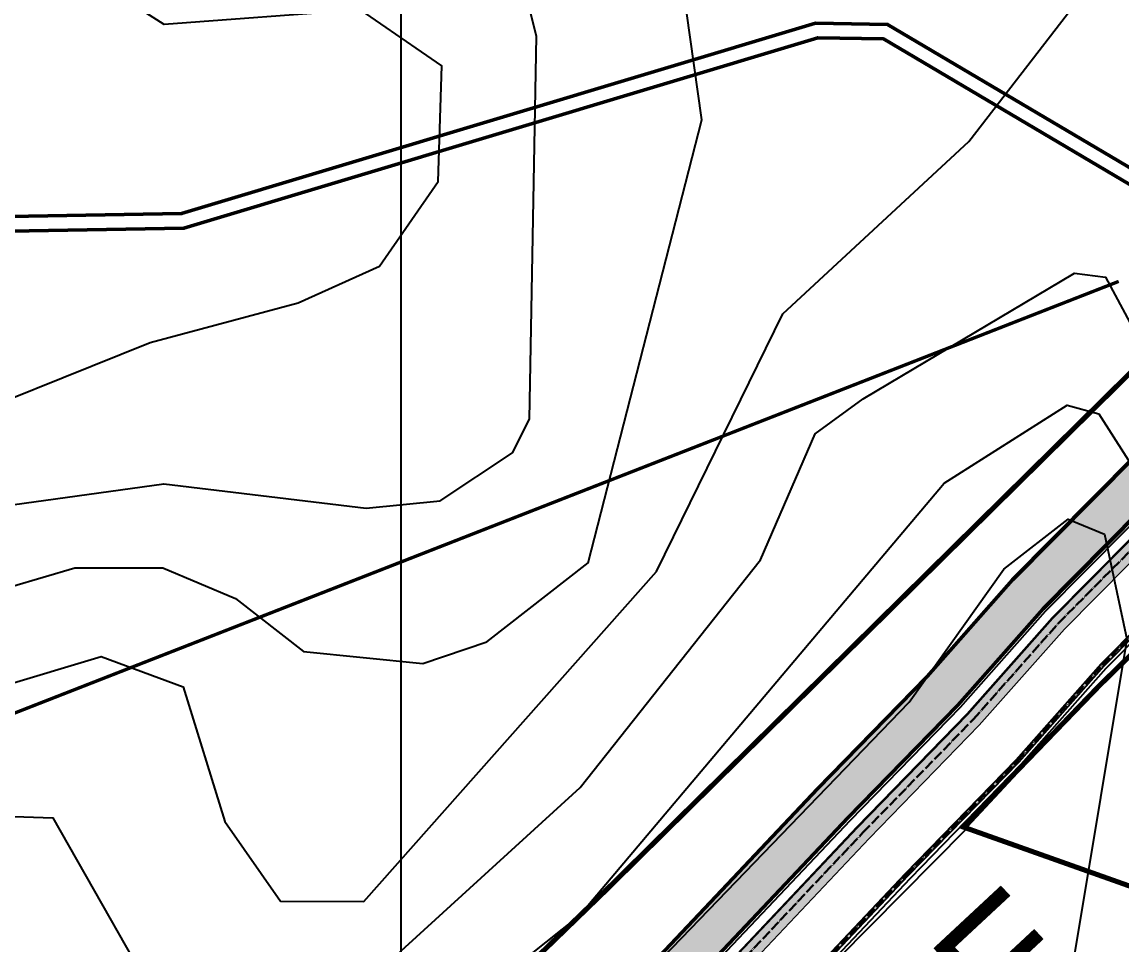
# Model space of a CAD drawing. Header units: metres. Extents: x 218545 to 227455, y 1543467 to 1556082.
# Drawn here: x 221775 to 222428, y 1550115 to 1550662 of the extents above; entities that cross this region are included whole.
import ezdxf

# ---------------------------------------------------------------- set-up
doc = ezdxf.new("R2010")
doc.units = ezdxf.units.M
doc.header["$MEASUREMENT"] = 0
doc.linetypes.add('ACAD_ISO04W100', pattern=[30, 24, -3, 0, -3])
doc.linetypes.add('CENTER', pattern=[2, 1.25, -0.25, 0.25, -0.25])
for name, color, linetype in [('10 M CONTOUR', 20, 'Continuous'), ('2 M CONTOUR', 33, 'Continuous'), ('23072015', 160, 'ACAD_ISO04W100'), ('CART TRACK', 30, 'Continuous'), ('EXCAVATED CANAL', 160, 'Continuous'), ('GRID', 250, 'Continuous'), ('SATGE-2', 160, 'Continuous'), ('stage -1', 1, 'Continuous'), ('STAGE-I', 160, 'Continuous')]:
    doc.layers.add(name, color=color, linetype=linetype)
for name, color, linetype, lineweight in [('BO', 7, 'Continuous', 30), ('Road Center Line', 7, 'CENTER', 25), ('STREAM', 140, 'Continuous', 0)]:
    doc.layers.add(name, color=color, linetype=linetype, lineweight=lineweight)
doc.styles.get("Standard").update_dxf_attribs({"font": 'arial.ttf'})

msp = doc.modelspace()

# ---------------------------------------------------------------- hatches: boundary and pattern name
at = {"layer": '23072015', "lineweight": 5}
h = msp.add_hatch(dxfattribs=at)
h.set_pattern_fill('DOTS', color=256, scale=10)
h.paths.add_polyline_path([(221942.491, 1554596.5499), (221878.76052, 1554657.89784), (221834.44409, 1554701.76344), (221787.06077, 1554810.36648), (221742.42912, 1554847.02311), (221699.01527, 1554863.3346), (221662.37762, 1554871.57735), (221661.93863, 1554869.62612), (221698.44132, 1554861.41373), (221741.41567, 1554845.26737), (221785.41989, 1554809.12606), (221832.76441, 1554700.61195), (221877.36346, 1554656.46661), (221941.0873, 1554595.12506), (221996.43659, 1554539.3197), (222016.48698, 1554502.25059), (222040.93432, 1554420.20918), (222057.19396, 1554354.75265), (222066.08782, 1554272.67694), (221975.80717, 1554161.52999), (221927.26619, 1554112.98901), (221857.15301, 1554076.08733), (221803.95221, 1554068.63922), (221755.92003, 1554051.37766), (221696.22812, 1553980.27406), (221639.8261, 1553909.05052), (221618.09978, 1553867.05114), (221621.80908, 1553830.61173), (221644.38527, 1553751.59506), (221690.19863, 1553617.41894), (221698.54194, 1553568.18714), (221715.74816, 1553497.55107), (221743.66254, 1553446.43823), (221754.49701, 1553435.78864), (221775.43568, 1553413.52574), (221816.92376, 1553350.10919), (221845.59365, 1553319.24672), (221920.89037, 1553241.82187), (221953.95145, 1553201.66633), (222009.59595, 1553136.24621), (222080.58796, 1553060.94159), (222135.68565, 1552999.54965), (222161.37558, 1552966.75238), (222220.95571, 1552886.02634), (222269.45231, 1552819.34357), (222340.34273, 1552736.71064), (222379.94319, 1552689.42181), (222398.23389, 1552653.50617), (222412.46722, 1552620.27017), (222426.508, 1552582.52993), (222437.77889, 1552555.44596), (222460.72697, 1552435.73625), (222486.63537, 1552286.91809), (222510.6068, 1552234.31657), (222534.45156, 1552196.90103), (222585.77038, 1552128.08242), (222696.6166, 1551966.81819), (222735.64748, 1551886.58556), (222747.32669, 1551775.4985), (222735.61764, 1551699.07674), (222711.69377, 1551636.91929), (222683.53901, 1551559.56969), (222680.49726, 1551539.19967), (222680.63113, 1551524.79375), (222691.75912, 1551513.36205), (222700.60689, 1551472.74278), (222694.57553, 1551435.86214), (222694.97994, 1551416.04588), (222711.0991, 1551286.8538), (222718.37322, 1551150.76962), (222722.51484, 1551113.52525), (222736.88664, 1550783.41828), (222730.50838, 1550665.88978), (222716.24942, 1550612.79405), (222689.9464, 1550566.6871), (222640.91554, 1550504.76125), (222584.17057, 1550445.97449), (222510.23086, 1550376.29572), (222415.89787, 1550281.11403), (222365.43136, 1550224.11222), (222299.6623, 1550156.59146), (222208.5209, 1550060.02678), (222135.76523, 1549989.52385), (222061.14846, 1549907.80548), (221888.89981, 1549741.30984), (221835.577, 1549688.3145), (221836.98685, 1549686.89594), (221890.2998, 1549739.88148), (222062.58332, 1549906.41082), (222137.20094, 1549988.13012), (222209.94474, 1550058.62155), (222301.10596, 1550155.20723), (222366.89725, 1550222.75081), (222417.35801, 1550279.74613), (222511.62736, 1550374.8636), (222585.57667, 1550444.55143), (222642.42266, 1550503.44283), (222691.6085, 1550565.56442), (222718.1142, 1550612.02666), (222732.49413, 1550665.57281), (222738.889, 1550783.40756), (222724.51002, 1551113.67944), (222720.36731, 1551150.93365), (222713.09247, 1551287.03121), (222696.97741, 1551416.19048), (222696.57885, 1551435.71997), (222702.64217, 1551472.79609), (222693.59149, 1551514.34697), (222682.62359, 1551525.61419), (222682.49864, 1551539.06042), (222685.48731, 1551559.07499), (222713.56687, 1551636.21798), (222737.56183, 1551698.56012), (222749.34273, 1551775.45083), (222737.59975, 1551887.14432), (222698.3496, 1551967.82772), (222587.39673, 1552129.2471), (222536.09873, 1552198.03779), (222512.36866, 1552235.27335), (222488.56172, 1552287.51394), (222462.69441, 1552436.09606), (222439.70441, 1552556.02449), (222428.36916, 1552583.26309), (222414.3248, 1552621.01297), (222400.04624, 1552654.35459), (222381.62234, 1552690.53178), (222341.86844, 1552738.00383), (222271.02255, 1552820.58486), (222222.56905, 1552887.20836), (222162.96774, 1552967.9631), (222137.21883, 1553000.83566), (222082.06004, 1553062.29569), (222011.08628, 1553137.58094), (221955.48528, 1553202.94993), (221922.38181, 1553243.15695), (221847.04339, 1553320.62469), (221818.50453, 1553351.3461), (221777.01305, 1553414.76785), (221755.927, 1553437.18746), (221745.27582, 1553447.65687), (221717.62924, 1553498.27938), (221700.50195, 1553568.59141), (221692.14353, 1553617.91235), (221646.29438, 1553752.19329), (221623.78084, 1553830.99067), (221620.14981, 1553866.66118), (221641.51382, 1553907.96018), (221697.77829, 1553979.01002), (221757.10461, 1554049.67813), (221804.43415, 1554066.68719), (221857.77579, 1554074.15502), (221928.466, 1554111.36039), (221977.29444, 1554160.18883), (222068.16602, 1554272.0633), (222059.16769, 1554355.10307), (222042.86421, 1554420.73611), (222018.34459, 1554503.02008), (221998.059, 1554540.52403)])
at = {"layer": 'EXCAVATED CANAL'}
h = msp.add_hatch(dxfattribs=at)
h.set_pattern_fill('DOTS', color=256, scale=50)
h.set_pattern_definition([(0, (0.1397, 0.1363), (1.5625, 3.125), [0, -3.125])])
h.paths.add_polyline_path([(221677.6937, 1554791.64442), (221704.67316, 1554781.50768), (221725.84354, 1554764.12013), (221771.77601, 1554658.84245), (221826.66019, 1554604.5166), (221890.14239, 1554543.40766), (221937.5323, 1554495.62726), (221949.02306, 1554474.38318), (221970.84004, 1554401.16884), (221985.50391, 1554342.1364), (221990.8142, 1554293.13117), (221922.06107, 1554210.45335), (221883.85237, 1554172.24465), (221834.68547, 1554146.36733), (221786.59744, 1554139.63501), (221713.05915, 1554113.20718), (221640.09635, 1554026.29562), (221578.70094, 1553948.7665), (221543.8227, 1553881.343), (221550.37321, 1553816.99215), (221575.22372, 1553730.01538), (221619.73786, 1553599.64432), (221627.53279, 1553553.64843), (221647.60429, 1553471.24962), (221685.23951, 1553402.33735), (221702.72777, 1553385.14753), (221718.31628, 1553368.57315), (221759.68082, 1553305.34543), (221793.41232, 1553269.19256), (221866.96525, 1553193.56155), (221898.48979, 1553155.27226), (221955.71109, 1553087.99832), (222027.36459, 1553011.99203), (222080.24728, 1552953.06813), (222103.79949, 1552923.00001), (222162.61161, 1552843.31454), (222212.67089, 1552774.4831), (222285.17552, 1552689.96857), (222319.21374, 1552649.32189), (222332.67594, 1552622.88749), (222345.26961, 1552593.48022), (222359.18048, 1552556.08916), (222368.11872, 1552534.61058), (222389.54691, 1552422.82945), (222416.94495, 1552265.45475), (222446.87895, 1552199.76931), (222474.88143, 1552155.82976), (222526.95495, 1552085.99911), (222633.93532, 1551930.3591), (222665.01712, 1551866.46674), (222674.38512, 1551777.36289), (222665.28065, 1551717.94056), (222643.93351, 1551662.4778), (222613.05268, 1551577.63886), (222608.08692, 1551544.38406), (222608.54407, 1551495.18901), (222625.47574, 1551477.79524), (222626.96748, 1551470.94678), (222622.09495, 1551441.15212), (222622.71151, 1551410.9404), (222638.97905, 1551280.55909), (222646.22726, 1551144.9598), (222650.3292, 1551108.07219), (222664.44073, 1550783.9432), (222658.66497, 1550677.51638), (222648.79081, 1550640.74825), (222629.83511, 1550607.52051), (222586.42228, 1550552.69021), (222533.33897, 1550497.69687), (222459.74745, 1550428.34623), (222363.1073, 1550330.83662), (222312.43248, 1550273.59953), (222247.4693, 1550206.90611), (222157.04628, 1550111.10256), (222083.86052, 1550040.18285), (222009.27453, 1549958.49819), (221838.28985, 1549793.2243), (221733.41196, 1549688.99052), (221661.42128, 1549610.98472), (221593.45514, 1549539.70631), (221536.09912, 1549481.41053), (221507.92632, 1549440.67863), (221485.62919, 1549390.74303), (221459.14595, 1549318.28691), (221440.5382, 1549225.18609), (221427.15324, 1549142.08652), (221412.21579, 1549050.15665), (221410.45962, 1548979.46286), (221425.16964, 1548904.80015), (221445.17672, 1548833.95243), (221473.74653, 1548779.18003), (221521.21905, 1548733.53019), (221571.70567, 1548707.5099), (221659.71715, 1548674.33117), (221748.07972, 1548647.895), (221835.34799, 1548619.47559), (221961.60573, 1548577.88445), (222075.40908, 1548543.75533), (222176.56515, 1548502.16753), (222306.15866, 1548445.41572), (222451.21444, 1548392.87583), (222529.3421, 1548381.06278), (222609.89339, 1548371.02657), (222662.85006, 1548354.1647), (222700.84907, 1548322.2047), (222774.53831, 1548250.45465), (222878.80881, 1548150.12341), (222941.85942, 1548088.53022), (222984.44789, 1548036.43783), (223007.99985, 1547998.04314), (223025.23783, 1547930.19402), (223034.36018, 1547840.97104), (223056.79053, 1547753.19681), (223115.36795, 1547656.06126), (223190.51503, 1547596.0062), (223348.91253, 1547525.59569), (223480.63732, 1547497.20699), (223485.90427, 1547521.64588), (223356.70584, 1547549.49011), (223203.60947, 1547617.54417), (223134.46775, 1547672.79994), (223080.1005, 1547762.95401), (223059.04163, 1547845.3614), (223049.92106, 1547934.56697), (223031.29519, 1548007.87888), (223004.8735, 1548050.95184), (222960.32932, 1548105.43636), (222896.21099, 1548168.07258), (222791.92572, 1548268.41803), (222717.63742, 1548340.75138), (222675.15281, 1548376.48411), (222615.27695, 1548395.54911), (222532.75695, 1548405.83061), (222457.40024, 1548417.22469), (222315.43975, 1548468.64345), (222186.33374, 1548525.18176), (222083.77318, 1548567.34699), (221969.10873, 1548601.73435), (221843.12958, 1548643.23372), (221755.53424, 1548671.75964), (221667.71908, 1548698.03204), (221581.87539, 1548730.39355), (221535.91651, 1548754.08029), (221494.02165, 1548794.36661), (221468.53503, 1548843.2281), (221449.50301, 1548910.623), (221435.52028, 1548981.59427), (221437.16572, 1549047.83064), (221451.83237, 1549138.09394), (221465.14539, 1549220.74687), (221483.28515, 1549311.50616), (221508.81139, 1549381.34401), (221529.80766, 1549428.36627), (221555.43289, 1549465.41492), (221611.41314, 1549522.31238), (221679.65493, 1549593.87987), (221751.41782, 1549671.63885), (221855.78973, 1549775.36977), (222027.21026, 1549941.06496), (222101.80686, 1550022.76124), (222174.84432, 1550093.53723), (222265.51505, 1550189.60324), (222330.75613, 1550256.58195), (222381.35911, 1550313.73791), (222477.2037, 1550410.44478), (222550.91528, 1550479.90857), (222605.26123, 1550536.20999), (222650.61131, 1550593.48703), (222672.10057, 1550631.15588), (222683.48673, 1550673.55421), (222689.47025, 1550783.8092), (222675.26897, 1551109.99956), (222671.15335, 1551147.01019), (222663.89621, 1551282.77669), (222647.67983, 1551412.74791), (222647.13642, 1551439.375), (222652.40855, 1551471.6131), (222648.38025, 1551490.10666), (222633.44984, 1551505.44455), (222633.10417, 1551542.64335), (222637.40648, 1551571.45512), (222667.34729, 1551653.71153), (222689.58296, 1551711.4828), (222699.58555, 1551776.767), (222689.42059, 1551873.45127), (222655.59772, 1551942.97821), (222547.2843, 1552100.5576), (222495.47102, 1552170.03928), (222468.90224, 1552211.72917), (222441.0243, 1552272.90291), (222414.13993, 1552427.32708), (222392.18764, 1552541.8422), (222382.44504, 1552565.25368), (222368.48937, 1552602.76515), (222355.3303, 1552633.49266), (222340.2031, 1552663.19646), (222304.24686, 1552706.13353), (222232.29886, 1552789.99924), (222182.77844, 1552858.08975), (222123.70148, 1552938.13404), (222099.41212, 1552969.14325), (222045.76565, 1553028.9182), (221974.34025, 1553104.68253), (221917.66267, 1553171.31722), (221885.60826, 1553210.25008), (221811.30219, 1553286.65628), (221779.52006, 1553320.869), (221738.11281, 1553384.162), (221720.67455, 1553402.70311), (221705.48675, 1553417.63174), (221671.21237, 1553480.39011), (221652.1315, 1553558.72211), (221644.14698, 1553605.83678), (221599.18365, 1553737.52338), (221575.11946, 1553821.74806), (221569.55125, 1553876.44892), (221599.8824, 1553935.08239), (221659.55142, 1554010.43144), (221727.92599, 1554091.87762), (221792.64591, 1554115.13634), (221842.5016, 1554122.11614), (221898.91039, 1554151.80498), (221940.62423, 1554193.51882), (222016.87018, 1554287.38728), (222010.45741, 1554346.56662), (221995.23918, 1554407.83077), (221972.50841, 1554484.11162), (221958.04406, 1554510.85328), (221907.88908, 1554561.42153), (221844.32293, 1554622.61128), (221793.01178, 1554673.40044), (221746.58877, 1554779.80245), (221717.48596, 1554803.70502), (221684.94991, 1554815.92949), (221656.53043, 1554822.32331), (221650.9804, 1554797.65439)])
at = {"layer": 'Road Center Line', "lineweight": 5}
h = msp.add_hatch(color=256, dxfattribs=at)
h.dxf.hatch_style = 1
h.paths.add_polyline_path([(221760.80674, 1554790.51979), (221726.21394, 1554818.93137), (221689.8322, 1554832.60074), (221655.35381, 1554840.35771), (221653.15887, 1554830.60157), (221686.9625, 1554822.99641), (221721.1467, 1554810.1527), (221752.60236, 1554784.3177), (221799.17088, 1554677.5822), (221849.42222, 1554627.84206), (221913.01327, 1554566.62835), (221963.9884, 1554515.23318), (221979.33476, 1554486.86087), (222002.33656, 1554409.67046), (222017.71923, 1554347.74435), (222024.52375, 1554284.9498), (221946.0618, 1554188.35316), (221903.26998, 1554145.56134), (221844.69734, 1554114.73364), (221794.31348, 1554107.6799), (221732.22847, 1554085.3681), (221665.22484, 1554005.55495), (221606.07167, 1553930.8573), (221577.09917, 1553874.85027), (221582.37387, 1553823.03279), (221606.20311, 1553739.63043), (221651.30066, 1553607.55075), (221659.34183, 1553560.1018), (221678.1267, 1553482.98494), (221711.39687, 1553422.06534), (221725.8973, 1553407.81235), (221743.88825, 1553388.68359), (221785.30827, 1553325.37108), (221816.59899, 1553291.68735), (221891.06148, 1553215.12031), (221923.27484, 1553175.99439), (221979.7893, 1553109.55147), (222051.14627, 1553033.85973), (222105.02189, 1552973.82946), (222129.53239, 1552942.53793), (222188.68879, 1552862.386), (222238.04756, 1552794.51776), (222309.82857, 1552710.8467), (222346.36021, 1552667.22251), (222361.98691, 1552636.5379), (222375.3156, 1552605.4143), (222389.28471, 1552567.86671), (222399.26862, 1552543.87537), (222421.37814, 1552428.54005), (222448.10841, 1552275.00104), (222475.36953, 1552215.1808), (222501.50821, 1552174.16581), (222553.24341, 1552104.78883), (222661.95675, 1551946.62762), (222696.60193, 1551875.41031), (222707.00599, 1551776.45192), (222696.73395, 1551709.40916), (222674.23172, 1551650.94533), (222644.57292, 1551569.46367), (222640.46965, 1551541.98481), (222640.78188, 1551508.38489), (222655.11191, 1551493.66377), (222659.90118, 1551471.67667), (222654.50917, 1551438.70554), (222655.03063, 1551413.15385), (222671.23166, 1551283.30565), (222678.49148, 1551147.48899), (222682.6112, 1551110.44145), (222696.83941, 1550783.63268), (222690.79356, 1550672.22924), (222678.9538, 1550628.14185), (222656.70448, 1550589.14067), (222610.77322, 1550531.1296), (222556.04847, 1550474.43577), (222482.30088, 1550404.93803), (222386.69496, 1550308.47197), (222336.11353, 1550251.34035), (222270.78908, 1550184.27606), (222180.04404, 1550088.13131), (222107.05107, 1550017.39843), (222032.45129, 1549935.69866), (221860.9, 1549769.87709), (221792.31786, 1549701.71614), (221801.33281, 1549696.57695), (221867.89996, 1549762.73528), (222039.62558, 1549928.72537), (222114.22961, 1550010.42979), (222187.16325, 1550081.10517), (222278.00739, 1550177.35491), (222343.44298, 1550244.53332), (222393.99569, 1550301.63249), (222489.28337, 1550397.77745), (222563.079, 1550467.32045), (222618.3088, 1550524.53752), (222665.01496, 1550583.52728), (222688.27771, 1550624.3049), (222700.72227, 1550670.64438), (222706.85122, 1550783.57908), (222692.58711, 1551111.2124), (222688.46191, 1551148.30915), (222681.19852, 1551284.19269), (222665.01796, 1551413.87686), (222664.52576, 1551437.99469), (222670.07761, 1551471.9432), (222664.27371, 1551498.58834), (222650.7442, 1551512.4871), (222650.47656, 1551541.28853), (222654.31444, 1551566.99018), (222683.59723, 1551647.43882), (222706.45488, 1551706.82605), (222717.08617, 1551776.21356), (222706.36332, 1551878.20412), (222670.62171, 1551951.67526), (222561.37515, 1552110.61223), (222509.74405, 1552179.84961), (222484.17885, 1552219.96474), (222457.74015, 1552277.9803), (222431.21535, 1552430.3391), (222408.89619, 1552546.76802), (222398.59053, 1552571.53252), (222384.60351, 1552609.12827), (222371.04866, 1552640.77997), (222354.75596, 1552672.77234), (222317.45711, 1552717.31268), (222245.89875, 1552800.72421), (222196.75552, 1552868.29608), (222137.49319, 1552948.59155), (222112.68783, 1552980.25951), (222058.50669, 1553040.63019), (221987.24096, 1553116.22516), (221930.94399, 1553182.41238), (221898.5187, 1553221.7957), (221823.84766, 1553298.57719), (221793.21214, 1553331.55561), (221751.77511, 1553394.89412), (221733.04723, 1553414.80642), (221719.46328, 1553428.15856), (221687.53207, 1553486.62647), (221669.14186, 1553562.12313), (221661.02515, 1553610.01779), (221615.74865, 1553742.62159), (221592.23267, 1553824.92752), (221587.34933, 1553872.90048), (221614.51027, 1553925.4056), (221672.97566, 1553999.23473), (221738.15136, 1554076.87049), (221796.72316, 1554097.91973), (221847.81126, 1554105.07206), (221909.26903, 1554137.41826), (221953.49814, 1554181.64737), (222034.91477, 1554281.88158), (222027.58791, 1554349.49643), (222011.986, 1554412.30514), (221988.62281, 1554490.7083), (221972.10045, 1554521.25481), (221920.03177, 1554573.75252), (221856.40753, 1554634.9982), (221807.56926, 1554683.33964)])

# ---------------------------------------------------------------- linework, layer by layer
at = {"layer": '10 M CONTOUR'}
msp.add_polyline3d([(221674.76269, 1550299.33832, -1029.86579), (221806.59432, 1550338.12913, -1029.86579), (221858.83769, 1550338.12913, -1029.86579), (221901.93269, 1550319.88626, -1029.86579), (221942.22069, 1550288.33732, -1029.86579), (222013.13769, 1550281.22832, -1029.86579), (222051.05969, 1550294.13132, -1029.86579), (222111.27269, 1550340.98232, -1029.86579), (222178.71769, 1550604.19732, -1029.86579), (222165.13404, 1550701.1182, -1029.86579), (222099.04869, 1550764.88432, -1029.86579), (221965.83955, 1550769.17085, -1029.86579), (221921.36678, 1550790.50113, -1029.86579), (221910.28662, 1550830.59358, -1029.86579), (221933.37869, 1550874.35132, -1029.86579), (222012.43873, 1550933.12426, -1029.86579), (222156.44894, 1551001.14936, -1029.86579), (222257.39313, 1551087.88709, -1029.86579), (222303.98408, 1551187.16932, -1029.86579), (222298.31969, 1551261.72032, -1029.86579), (222295.18169, 1551339.29832, -1029.86579)], dxfattribs=at)
at = {"layer": '2 M CONTOUR', "elevation": -1033.86579}
msp.add_lwpolyline([(221713.03969, 1550192.40232), (221793.48969, 1550189.60832), (221866.09569, 1550061.76132), (221890.26369, 1550048.64732), (221943.82269, 1550059.22632), (222106.42669, 1550207.69432), (222213.49569, 1550342.76832), (222246.00469, 1550417.58232), (222274.60369, 1550438.40732), (222399.91669, 1550513.09232), (222418.32769, 1550510.72632), (222473.20969, 1550408.52032), (222501.48069, 1550412.17932), (222543.11269, 1550501.94032), (222552.18269, 1550553.05932), (222530.77469, 1550610.89232), (222519.85869, 1550683.46532)], dxfattribs=at)
at = {"layer": '2 M CONTOUR'}
for points in [[(221099.17369, 1550052.70132, -1027.86579), (221252.02769, 1550147.90832, -1027.86579), (221408.42869, 1550291.99232, -1027.86579), (221711.91169, 1550367.50332, -1027.86579), (221859.27204, 1550387.89241, -1027.86579), (221979.46869, 1550373.42732, -1027.86579), (222023.33869, 1550377.84232, -1027.86579), (222066.43469, 1550406.30832, -1027.86579), (222076.48469, 1550426.32632, -1027.86579), (222080.65869, 1550653.73332, -1027.86579), (222070.38969, 1550694.81732, -1027.86579), (222027.76769, 1550726.53732, -1027.86579), (221941.28969, 1550720.26732, -1027.86579), (221891.09269, 1550739.76332, -1027.86579), (221854.25669, 1550781.42932, -1027.86579), (221854.30169, 1550803.61732, -1027.86579), (221884.72569, 1550876.71332, -1027.86579), (221943.99769, 1550960.13332, -1027.86579), (222097.09269, 1551019.55732, -1027.86579), (222205.38789, 1551133.81458, -1027.86579), (222242.38112, 1551218.0283, -1027.86579), (222239.02469, 1551316.38232, -1027.86579), (222233.25669, 1551461.79432, -1027.86579)], [(221123.85369, 1550124.68432, -1025.86579), (221232.10169, 1550181.03032, -1025.86579), (221339.57169, 1550297.51732, -1025.86579), (221406.63669, 1550347.35132, -1025.86579), (221714.29169, 1550416.83332, -1025.86579), (221851.33614, 1550471.89811, -1025.86579), (221939.10495, 1550495.50688, -1025.86579), (221987.46917, 1550517.28782, -1025.86579), (222022.21369, 1550567.41232, -1025.86579), (222024.46825, 1550636.24197, -1025.86579), (221976.17569, 1550669.33932, -1025.86579), (221859.53769, 1550660.78632, -1025.86579), (221828.40769, 1550680.73732, -1025.86579), (221806.29369, 1550745.05732, -1025.86579), (221805.98669, 1550790.10332, -1025.86579), (221833.64869, 1550877.99732, -1025.86579), (221885.00669, 1550961.56832, -1025.86579), (221944.45069, 1551000.89132, -1025.86579), (222023.61918, 1551047.72447, -1025.86579), (222107.34167, 1551106.54632, -1025.86579), (222154.70103, 1551185.77432, -1025.86579), (222173.76369, 1551256.81832, -1025.86579), (222176.44869, 1551339.06132, -1025.86579)], [(221642.12269, 1550231.38632, -1031.86579), (221822.06469, 1550285.30732, -1031.86579), (221870.93569, 1550267.30832, -1031.86579), (221895.65169, 1550187.32912, -1031.86579), (221928.58327, 1550140.12919, -1031.86579), (221978.09238, 1550139.85544, -1031.86579), (222151.87469, 1550335.91732, -1031.86579), (222226.79669, 1550488.80632, -1031.86579), (222337.20769, 1550591.20032, -1031.86579), (222415.97469, 1550693.30932, -1031.86579)], [(221736.56969, 1550128.72832, -1035.86579), (221792.15269, 1550081.48432, -1035.86579), (221842.84169, 1550008.16432, -1035.86579), (221867.69469, 1549990.46132, -1035.86579), (221942.83669, 1550001.48232, -1035.86579), (222105.82669, 1550131.20232, -1035.86579), (222322.58269, 1550388.31632, -1035.86579), (222395.73469, 1550434.56432, -1035.86579), (222414.36569, 1550429.52032, -1035.86579), (222445.02069, 1550381.37132, -1035.86579), (222467.94169, 1550316.67432, -1035.86579), (222466.78269, 1550096.59632, -1035.86579), (222541.80769, 1550021.19232, -1035.86579), (222567.09169, 1550016.42032, -1035.86579), (222613.53669, 1550034.71532, -1035.86579), (222666.72969, 1550181.46132, -1035.86579), (222710.36569, 1550223.11632, -1035.86579), (222855.36969, 1550279.58532, -1035.86579), (222960.17269, 1550281.77132, -1035.86579)], [(221751.41626, 1550020.14378, -1037.86579), (221788.37369, 1549994.01332, -1037.86579), (221849.5946, 1549946.7978, -1037.86579), (221918.67769, 1549939.05632, -1037.86579), (221982.73669, 1549960.50332, -1037.86579), (222150.49069, 1550101.35332, -1037.86579), (222301.92769, 1550258.19232, -1037.86579), (222358.05669, 1550337.19432, -1037.86579), (222396.25869, 1550366.99832, -1037.86579), (222417.73169, 1550358.03132, -1037.86579), (222431.02269, 1550295.61632, -1037.86579), (222399.84869, 1550107.59232, -1037.86579), (222446.01569, 1550035.38832, -1037.86579), (222527.39769, 1549959.47932, -1037.86579), (222569.32269, 1549896.85932, -1037.86579), (222602.92269, 1549808.23132, -1037.86579), (222606.21969, 1549657.22532, -1037.86579)]]:
    msp.add_polyline3d(points, dxfattribs=at)
at = {"layer": '23072015', "lineweight": 30, "ltscale": 0.25}
for points in [[(221799.72121, 1549702.02464), (221864.39998, 1549766.30618), (222036.03843, 1549932.21202), (222110.64034, 1550013.91411), (222183.60365, 1550084.61824), (222274.39824, 1550180.81548), (222339.77826, 1550247.93684), (222390.34533, 1550305.05223), (222485.79212, 1550401.35774), (222559.56374, 1550470.87811), (222614.54101, 1550527.83356), (222660.85972, 1550586.33397), (222683.61576, 1550626.22337), (222695.75792, 1550671.43681), (222701.84531, 1550783.60588), (222687.59916, 1551110.82693), (222683.4767, 1551147.89907), (222676.21509, 1551283.74917), (222660.0243, 1551413.51535)], [(221836.28192, 1549687.60522), (221889.59981, 1549740.59566), (222061.86589, 1549907.10815), (222136.48308, 1549988.82698), (222209.23282, 1550059.32416), (222300.38413, 1550155.89935), (222366.1643, 1550223.43152), (222416.62794, 1550280.43008), (222510.92911, 1550375.57966), (222584.87362, 1550445.26296), (222641.6691, 1550504.10204), (222690.77745, 1550566.12576), (222717.18181, 1550612.41036), (222731.50125, 1550665.73129), (222737.88782, 1550783.41292), (222723.51243, 1551113.60234), (222719.37027, 1551150.85164), (222712.09579, 1551286.9425), (222695.97867, 1551416.11818)]]:
    msp.add_lwpolyline(points, dxfattribs=at)
at = {"layer": '23072015', "linetype": 'ByBlock', "lineweight": -2}
for points in [[(221838.3967, 1549685.47738), (221891.6998, 1549738.45311), (222064.01818, 1549905.01617), (222138.63664, 1549986.73639), (222211.36859, 1550057.21632), (222302.54962, 1550153.823), (222368.36314, 1550221.38941), (222418.81816, 1550278.37823), (222513.02386, 1550373.43149), (222586.98278, 1550443.12836), (222643.92978, 1550502.12441), (222693.27059, 1550564.44175), (222719.97898, 1550611.25927), (222734.47987, 1550665.25584), (222740.89136, 1550783.39684), (222726.5052, 1551113.83362), (222722.3614, 1551151.09769), (222715.08585, 1551287.20862), (222698.97487, 1551416.33508)], [(222511.62736, 1550374.8636), (222417.35801, 1550279.74613), (222366.89725, 1550222.75081), (222301.10596, 1550155.20723), (222209.94474, 1550058.62155), (222137.20094, 1549988.13012), (222062.58332, 1549906.41082), (221890.2998, 1549739.88148), (221836.98685, 1549686.89594), (221835.577, 1549688.3145), (221888.89981, 1549741.30984), (222061.14846, 1549907.80548), (222135.76523, 1549989.52385), (222208.5209, 1550060.02678), (222299.6623, 1550156.59146), (222365.43136, 1550224.11222), (222415.89787, 1550281.11403), (222510.23086, 1550376.29572)]]:
    msp.add_lwpolyline(points, dxfattribs=at)
at = {"layer": '23072015', "linetype": 'ByBlock', "lineweight": 5}
msp.add_lwpolyline([(222489.28337, 1550397.77745), (222393.99569, 1550301.63249), (222343.44298, 1550244.53332), (222278.00739, 1550177.35491), (222187.16325, 1550081.10517), (222114.22961, 1550010.42979), (222039.62558, 1549928.72537), (221867.89996, 1549762.73528), (221801.33281, 1549696.57695), (221792.31786, 1549701.71614), (221860.9, 1549769.87709), (222032.45129, 1549935.69866), (222107.05107, 1550017.39843), (222180.04404, 1550088.13131), (222270.78908, 1550184.27606), (222336.11353, 1550251.34035), (222386.69496, 1550308.47197), (222482.30088, 1550404.93803)], dxfattribs=at)
at = {"layer": 'BO', "ltscale": 100, "const_width": 3, "elevation": -1469.86579}
for points in [[(222474.60376, 1550139.74655), (222472.84014, 1550134.82576), (222334.58561, 1550183.92044), (222364.28013, 1550215.78795), (222389.67776, 1550242.10852), (222414.8716, 1550268.2179), (222445.92618, 1550298.61043), (222477.97533, 1550329.97632), (222521.03239, 1550374.22247), (222594.04216, 1550448.58307), (222625.02078, 1550479.73986), (222671.27298, 1550529.26765), (222720.39428, 1550606.33941), (222736.94658, 1550677.73638), (222744.34754, 1550773.56988), (222741.96985, 1550819.9295), (222740.28349, 1550891.16433), (222738.5554, 1550964.16157), (222724.41831, 1551087.13632)], [(222383.6722, 1550797.50556), (222382.22433, 1550683.6388), (222611.1588, 1550678.69077), (222492.63102, 1550512.63646), (222121.45021, 1550146.23322), (222047.96782, 1550075.02608), (221973.40306, 1549993.36467), (221806.1, 1549830.18255)], [(222383.6722, 1550797.50556), (222382.22433, 1550683.6388), (222611.1588, 1550678.69077), (222492.63102, 1550512.63646), (222121.45021, 1550146.23322), (222047.96782, 1550075.02608), (221973.40306, 1549993.36467), (221806.1, 1549830.18255)]]:
    msp.add_lwpolyline(points, dxfattribs=at)
at = {"layer": 'CART TRACK', "linetype": 'Continuous', "ltscale": 50, "elevation": -1469.86579}
for points in [[(221685.48969, 1549588.40632), (221757.17969, 1549666.08632), (221861.38969, 1549769.65632), (222032.94969, 1549935.48632), (222107.54969, 1550017.18632), (222180.53969, 1550087.91632), (222271.28969, 1550184.06632), (222336.61969, 1550251.13632), (222387.19969, 1550308.26632), (222482.78969, 1550404.71632), (222556.53969, 1550474.21632), (222611.28969, 1550530.93632), (222657.25969, 1550588.99632), (222679.55969, 1550628.08632), (222691.42969, 1550672.28632), (222697.47969, 1550783.76632), (222683.24969, 1551110.61632), (222679.12969, 1551147.66632), (222671.86969, 1551283.48632), (222655.66969, 1551413.32632)], [(221681.11362, 1549592.51148), (221752.85829, 1549670.25072), (221857.18972, 1549773.94141), (222028.64512, 1549939.6703), (222103.24257, 1550021.36751), (222176.26816, 1550092.132), (222266.95871, 1550188.21901), (222332.22202, 1550255.22054), (222382.81926, 1550312.37001), (222478.6002, 1550409.01267), (222552.32138, 1550478.48551), (222606.76835, 1550534.89157), (222652.27341, 1550592.36435), (222673.96535, 1550630.38849), (222685.47247, 1550673.23724), (222691.47261, 1550783.79848), (222677.26415, 1551110.15375), (222673.14743, 1551147.17422), (222665.88958, 1551282.9541), (222649.6773, 1551412.89252)]]:
    msp.add_lwpolyline(points, dxfattribs=at)
at = {"layer": 'EXCAVATED CANAL', "linetype": 'Continuous', "lineweight": 50}
for points, elevation in [([(222622.71151, 1551410.9404), (222638.97905, 1551280.55909), (222646.22726, 1551144.9598), (222650.3292, 1551108.07219), (222664.44073, 1550783.9432), (222658.66497, 1550677.51638), (222648.79081, 1550640.74825), (222629.83511, 1550607.52051), (222586.42228, 1550552.69021), (222533.33897, 1550497.69687), (222459.74745, 1550428.34623), (222363.1073, 1550330.83662), (222312.43248, 1550273.59953), (222247.4693, 1550206.90611), (222157.04628, 1550111.10256), (222083.86052, 1550040.18285), (222009.27453, 1549958.49819), (221838.28985, 1549793.2243), (221733.41196, 1549688.99052), (221661.42128, 1549610.98472)], -1469.86579), ([(221679.65493, 1549593.87987), (221751.41782, 1549671.63885), (221855.78973, 1549775.36977), (222027.21026, 1549941.06496), (222101.80686, 1550022.76124), (222174.84432, 1550093.53723), (222265.51505, 1550189.60324), (222330.75613, 1550256.58195), (222381.35911, 1550313.73791), (222477.2037, 1550410.44478), (222550.91528, 1550479.90857), (222605.26123, 1550536.20999), (222650.61131, 1550593.48703), (222672.10057, 1550631.15588), (222683.48673, 1550673.55421), (222689.47025, 1550783.8092), (222675.26897, 1551109.99956), (222671.15335, 1551147.01019), (222663.89621, 1551282.77669), (222647.67983, 1551412.74791)], -1469.86579), ([(222942.36012, 1550319.2505), (222725.42853, 1550394.18726), (222612.62333, 1550459.24783), (222286.62409, 1550652.17742), (222247.52577, 1550652.84729), (221871.24152, 1550539.76002), (221549.73845, 1550534.22947), (221552.0303, 1550542.9407), (221869.89391, 1550548.40865), (222246.32378, 1550661.53968), (222289.06605, 1550660.80738), (222616.99738, 1550466.73435), (222729.04268, 1550402.11207), (222944.63969, 1550327.63632)], -316.67197)]:
    msp.add_lwpolyline(points, dxfattribs=dict(at, elevation=elevation))
at = {"layer": 'GRID', "linetype": 'Continuous'}
msp.add_line((222000.13969, 1555700.13632, -1469.86579), (222000.13969, 1546700.13632, -1469.86579), dxfattribs=at)
at = {"layer": 'SATGE-2', "lineweight": 40, "elevation": -1469.86579}
msp.add_lwpolyline([(219272.64674, 1550804.0849), (221454.72196, 1550800.13349), (222383.6722, 1550797.50556), (222382.22433, 1550683.6388), (222611.1588, 1550678.69077), (222492.63102, 1550512.63646), (222121.45021, 1550146.23322), (222047.96782, 1550075.02608), (221973.40306, 1549993.36467), (221806.1, 1549830.18255), (220410.15053, 1549834.02004)], dxfattribs=at)
msp.add_lwpolyline([(219272.64674, 1550804.0849), (221454.72196, 1550800.13349), (222383.6722, 1550797.50556), (222382.22433, 1550683.6388), (222611.1588, 1550678.69077), (222492.63102, 1550512.63646), (222121.45021, 1550146.23322), (222047.96782, 1550075.02608), (221973.40306, 1549993.36467), (221806.1, 1549830.18255), (220410.15053, 1549834.02004)], dxfattribs=at)
at = {"layer": 'SATGE-2', "color": 0, "const_width": 2, "elevation": 902.36238}
msp.add_lwpolyline([(221243.37539, 1550045.53957), (222426.22365, 1550508.14896)], dxfattribs=at)
at = {"layer": 'stage -1', "elevation": 1485.67667}
msp.add_lwpolyline([(222474.3136, 1550133.19099), (222335.51277, 1550182.648), (221861.99943, 1549704.00058), (221871.15324, 1549700.33285), (221870.07065, 1549675.28023), (221901.37869, 1549669.53919), (221995.38712, 1549682.18238), (221999.93577, 1549698.21956), (222014.36406, 1549698.28523), (222018.30266, 1549757.22088), (222153.65215, 1549845.25276), (222187.3307, 1549719.8931), (222260.64631, 1549735.77409), (222292.74369, 1549666.29372), (222486.75748, 1549708.77047)], dxfattribs=at)
at = {"layer": 'STAGE-I', "color": 1, "lineweight": 40, "elevation": -1469.86579}
msp.add_lwpolyline([(222474.60376, 1550139.74655), (222472.84014, 1550134.82576), (222334.58561, 1550183.92044), (222364.28013, 1550215.78795), (222389.67776, 1550242.10852), (222414.8716, 1550268.2179), (222445.92618, 1550298.61043), (222477.97533, 1550329.97632), (222521.03239, 1550374.22247), (222594.04216, 1550448.58307), (222625.02078, 1550479.73986), (222671.27298, 1550529.26765), (222720.39428, 1550606.33941), (222736.94658, 1550677.73638), (222744.34754, 1550773.56988), (222741.96985, 1550819.9295), (222740.28349, 1550891.16433), (222738.5554, 1550964.16157), (222724.41831, 1551087.13632), (223684.70863, 1551086.8325), (223792.56836, 1550940.75478)], dxfattribs=at)
at = {"layer": 'STREAM', "extrusion": (0.009448, 0.010215, 0.999903), "const_width": 4.97024, "elevation": 17938.31647}
msp.add_lwpolyline([(221634.10707, 1549380.27102), (222240.38552, 1549384.6309), (222719.78066, 1549547.02537), (223574.42544, 1550193.53224)], dxfattribs=at)

# ---------------------------------------------------------------- texts
at = {"layer": 'stage -1'}
msp.add_text('36 ACRE', height=75, rotation=42.93937727, dxfattribs=at).set_placement((222092.5, 1549801.5))

doc.saveas('drawing.dxf')
